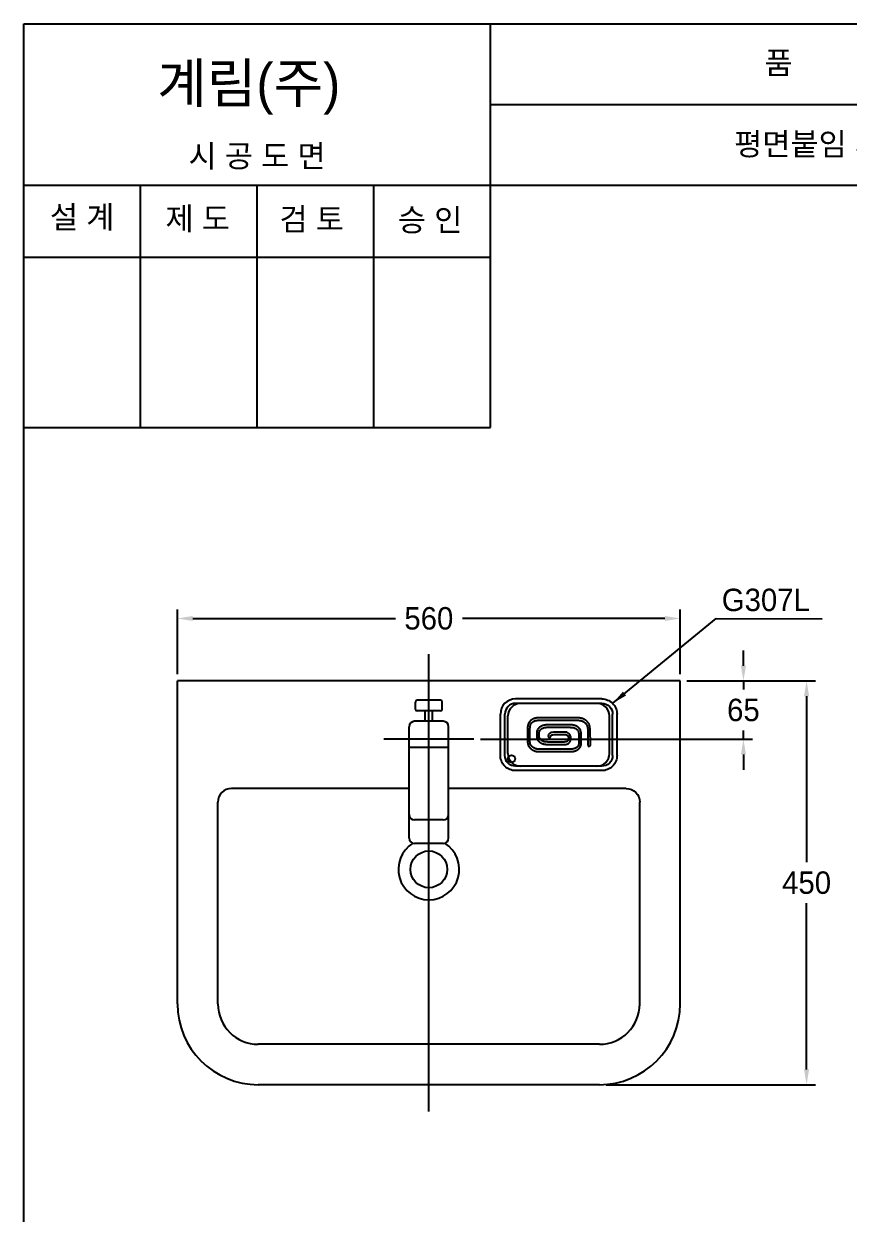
# Model space of a CAD drawing. Header units: millimetres. Extents: x 0 to 1800, y -67 to 2530.
# Drawn here: x 0 to 919, y 1204 to 2530 of the extents above; entities that cross this region are included whole.
import ezdxf
from ezdxf.enums import TextEntityAlignment as Align
from ezdxf.lldxf.tags import DXFTag

# ---------------------------------------------------------------- set-up
doc = ezdxf.new("R2010")
doc.units = ezdxf.units.MM
for name, color, linetype in [('TEXT', 7, 'Continuous'), ('내부선 및 부속', 4, 'Continuous'), ('도각라인', 7, 'Continuous'), ('외형선', 3, 'Continuous'), ('중심선', 1, 'DASHED'), ('치수선', 7, 'Continuous')]:
    doc.layers.add(name, color=color, linetype=linetype)
doc.styles.add('____', font='')
doc.styles.add('타이틀', font='H2GTRM.TTF', dxfattribs={"height": 25})
doc.styles.get('____').set_extended_font_data('굴림')
tags = doc.linetypes.add('DASHDOT', pattern=[70, 31, -13, 13, -13]).pattern_tags.tags
tags[10:11] = [DXFTag(74, 4), DXFTag(75, 0), DXFTag(340, '0'), DXFTag(46, 0.0), DXFTag(50, 0.0), DXFTag(44, 0.0), DXFTag(45, 0.0)]
tags[8:9] = [DXFTag(74, 4), DXFTag(75, 0), DXFTag(340, '0'), DXFTag(46, 0.0), DXFTag(50, 0.0), DXFTag(44, 0.0), DXFTag(45, 0.0)]
tags[6:7] = [DXFTag(74, 4), DXFTag(75, 0), DXFTag(340, '0'), DXFTag(46, 0.0), DXFTag(50, 0.0), DXFTag(44, 0.0), DXFTag(45, 0.0)]
tags[4:5] = [DXFTag(74, 4), DXFTag(75, 0), DXFTag(340, '0'), DXFTag(46, 0.0), DXFTag(50, 0.0), DXFTag(44, 0.0), DXFTag(45, 0.0)]
tags = doc.linetypes.add('DASHED', pattern=[25.72, 12.86, -12.86]).pattern_tags.tags
tags[6:7] = [DXFTag(74, 4), DXFTag(75, 0), DXFTag(340, '0'), DXFTag(46, 0.0), DXFTag(50, 0.0), DXFTag(44, 0.0), DXFTag(45, 0.0)]
tags[4:5] = [DXFTag(74, 4), DXFTag(75, 0), DXFTag(340, '0'), DXFTag(46, 0.0), DXFTag(50, 0.0), DXFTag(44, 0.0), DXFTag(45, 0.0)]
doc.dimstyles.new('MSADIM', dxfattribs={"dimtxt": 33, "dimasz": 17, "dimexe": 10, "dimexo": 7.5, "dimgap": 10, "dimtad": 0, "dimtih": 1, "dimtoh": 1, "dimdec": 0, "dimzin": 1, "dimdsep": 46, "dimtxsty": '____', "dimcen": 11.25, "dimadec": 0, "dimazin": 0, "dimtfac": 1, "dimtdec": 0, "dimtix": 1, "dimtmove": 0, "dimatfit": 3, "dimfxl": 0, "dimtolj": 1, "dimtzin": 1, "dimarcsym": 0})

# ---------------------------------------------------------------- blocks, each defined once
blk = doc.blocks.new('*D11')
at = {"layer": '치수선', "color": 0, "linetype": 'Continuous', "lineweight": -2}
for p, q in [((171.3, 1805.1), (171.3, 1877.2)), ((731.3, 1805.1), (731.3, 1877.2)), ((188.3, 1867.2), (414, 1867.2)), ((714.3, 1867.2), (488.7, 1867.2))]:
    blk.add_line(p, q, dxfattribs=at)
at = {"layer": '치수선', "color": 0, "linetype": 'Continuous'}
for points in [[(188.3, 1870), (188.3, 1864.4), (171.3, 1867.2)], [(714.3, 1870), (714.3, 1864.4), (731.3, 1867.2)]]:
    blk.add_solid(points, dxfattribs=at)
at = {"layer": '치수선', "color": 0, "linetype": 'Continuous', "insert": (451.3, 1867.2), "char_height": 25, "attachment_point": 5, "style": '____'}
blk.add_mtext('\\A1;560', dxfattribs=at)
blk = doc.blocks.new('*D12')
at = {"layer": '치수선', "color": 0, "linetype": 'Continuous', "lineweight": -2}
for p, q in [((801.8, 1814.6), (801.8, 1831.6)), ((738.8, 1797.6), (811.8, 1797.6)), ((801.8, 1797.6), (801.8, 1788)), ((801.8, 1732.6), (801.8, 1742.3)), ((508.8, 1732.6), (811.8, 1732.6)), ((801.8, 1715.6), (801.8, 1698.6))]:
    blk.add_line(p, q, dxfattribs=at)
at = {"layer": '치수선', "color": 0, "linetype": 'Continuous'}
for points in [[(799, 1814.6), (804.7, 1814.6), (801.8, 1797.6)], [(799, 1715.6), (804.7, 1715.6), (801.8, 1732.6)]]:
    blk.add_solid(points, dxfattribs=at)
at = {"layer": '치수선', "color": 0, "linetype": 'Continuous', "insert": (801.8, 1765.1), "char_height": 25, "attachment_point": 5, "style": '____'}
blk.add_mtext('\\A1;65', dxfattribs=at)
blk = doc.blocks.new('*D13')
at = {"layer": '치수선', "color": 0, "linetype": 'Continuous', "lineweight": -2}
for p, q in [((738.8, 1797.6), (882.2, 1797.6)), ((872.2, 1780.6), (872.2, 1595.5)), ((872.2, 1364.6), (872.2, 1549.8)), ((648.8, 1347.6), (882.2, 1347.6))]:
    blk.add_line(p, q, dxfattribs=at)
at = {"layer": '치수선', "color": 0, "linetype": 'Continuous'}
for points in [[(869.3, 1780.6), (875, 1780.6), (872.2, 1797.6)], [(869.3, 1364.6), (875, 1364.6), (872.2, 1347.6)]]:
    blk.add_solid(points, dxfattribs=at)
at = {"layer": '치수선', "color": 0, "linetype": 'Continuous', "insert": (872.2, 1572.6), "char_height": 25, "attachment_point": 5, "style": '____'}
blk.add_mtext('\\A1;450', dxfattribs=at)

msp = doc.modelspace()

# ---------------------------------------------------------------- linework, layer by layer
at = {"layer": '내부선 및 부속', "linetype": 'Continuous'}
for p, q in [((644, 1777.6), (548, 1777.6)), ((464.3, 1776.1), (438.3, 1776.1)), ((464.3, 1764.1), (438.3, 1764.1)), ((447.3, 1752.6), (447.3, 1764.1)), ((455.3, 1752.6), (455.3, 1764.1)), ((644, 1772.6), (548, 1772.6)), ((638.5, 1772.6), (553.5, 1772.6)), ((467.3, 1752.6), (435.3, 1752.6)), ((531, 1714.6), (531, 1760.6)), ((536, 1714.6), (536, 1760.6)), ((539.5, 1716.6), (539.5, 1758.6)), ((652.5, 1716.6), (652.5, 1758.6)), ((656, 1714.6), (656, 1760.6)), ((661, 1714.6), (661, 1760.6)), ((429.3, 1648.6), (429.3, 1746.6)), ((473.3, 1648.6), (473.3, 1746.6)), ((610.5, 1745.8), (611, 1745.8)), ((628.4, 1742.1), (628.6, 1729.3)), ((631.3, 1727.2), (631.1, 1743.1)), ((473.3, 1723.4), (429.3, 1723.4)), ((596.2, 1729.5), (584.5, 1729.5)), ((644, 1702.6), (548, 1702.6)), ((644, 1697.6), (548, 1697.6)), ((638.5, 1702.6), (553.5, 1702.6)), ((429.3, 1622.4), (429.3, 1648.6)), ((473.3, 1622.4), (473.3, 1648.6)), ((467.3, 1642.6), (435.3, 1642.6)), ((467.3, 1616.4), (435.3, 1616.4))]:
    msp.add_line(p, q, dxfattribs=at)
at = {"layer": '내부선 및 부속', "linetype": 'Continuous', "flags": 128}
for points in [[(644, 1777.6, -0.414214), (661, 1760.6)], [(644, 1772.6, -0.414214), (656, 1760.6)], [(548, 1697.6, -0.414214), (531, 1714.6)], [(548, 1702.6, -0.414214), (536, 1714.6)], [(656, 1714.6, -0.414214), (644, 1702.6)], [(661, 1714.6, -0.414214), (644, 1697.6)]]:
    msp.add_lwpolyline(points, format="xyb", dxfattribs=at)
at = {"layer": '내부선 및 부속', "linetype": 'Continuous'}
for centre, radius in [((543.4, 1710.8), 4), ((451.3, 1587.6), 20.5)]:
    msp.add_circle(centre, radius, dxfattribs=at)
for centre, radius, start, end in [((548, 1760.6), 17, 90, 180), ((438.3, 1774.1), 2, 90, 180), ((438.3, 1766.1), 2, 180, 270), ((464.3, 1774.1), 2, 0, 90), ((464.3, 1766.1), 2, 270, 0), ((548, 1760.6), 12, 90, 180), ((553.5, 1758.6), 14, 90, 180), ((638.5, 1758.6), 14, 0, 90), ((435.3, 1746.6), 6, 90, 180), ((467.3, 1746.6), 6, 0, 90), ((620.3, 1744.9), 10.6, 17.0769, 30.9202), ((622.7, 1745.6), 8.01, 16.4358, 17.0769), ((553.5, 1716.6), 14, 180, 270), ((638.5, 1716.6), 14, 270, 0), ((435.3, 1648.6), 6, 180, 270), ((467.3, 1648.6), 6, 270, 0), ((435.3, 1622.4), 6, 180, 270), ((467.3, 1622.4), 6, 270, 0), ((451.3, 1587.6), 34, 121.427, 58.573)]:
    msp.add_arc(centre, radius, start, end, dxfattribs=at)
for points in [[(436.3, 1766.1), (436.3, 1770.1), (436.3, 1774.1)], [(466.3, 1766.1), (466.3, 1770.1), (466.3, 1774.1)], [(583.9, 1753.8), (597.8, 1753.8), (611.8, 1753.8)], [(561.2, 1741.9), (561.2, 1741.2), (561.2, 1740.6)], [(561.2, 1740.6), (561.2, 1739.9), (561.2, 1739.3)], [(564, 1739.6), (564, 1739.8), (564, 1740.1)], [(564, 1735.8), (564, 1736.1), (564, 1736.3)], [(564, 1733.7), (564, 1734.3), (564, 1734.8)], [(564, 1731.7), (564, 1732.7), (564, 1733.7)]]:
    msp.add_open_spline(points, degree=2, dxfattribs=at)
for points, weights in [([(564.1, 1752.7), (562.3, 1750.8), (561.7, 1748.2)], [1, 0.96395277977, 1]), ([(566.2, 1754.5), (565, 1753.7), (564.1, 1752.7)], [1, 0.992818772793, 1]), ([(564.2, 1746.5), (564.4, 1749.2), (566.3, 1751.2)], [1, 0.946192204952, 1]), ([(568.5, 1755.6), (567.3, 1755.2), (566.2, 1754.5)], [1, 0.994671821594, 1]), ([(566.3, 1751.2), (567.3, 1752.2), (568.6, 1752.8)], [1, 0.986086666584, 1]), ([(569.9, 1756), (569.2, 1755.9), (568.5, 1755.6)], [1, 0.998110949993, 1]), ([(568.6, 1752.8), (569.9, 1753.4), (571.3, 1753.6)], [1, 0.989710330963, 1]), ([(571.3, 1756.3), (570.6, 1756.2), (569.9, 1756)], [1, 0.998395144939, 1]), ([(574.9, 1756.5), (573.1, 1756.5), (571.3, 1756.3)], [1, 0.998420715332, 1]), ([(571.3, 1753.6), (572, 1753.7), (572.8, 1753.7)], [1, 0.998968839645, 1]), ([(572.8, 1753.7), (573.6, 1753.8), (574.4, 1753.8)], [1, 0.999827861786, 1]), ([(574.4, 1753.8), (576, 1753.8), (577.7, 1753.8)], [1, 0.999952614307, 1]), ([(582, 1756.5), (578.4, 1756.5), (574.9, 1756.5)], [1, 0.999958217144, 1]), ([(577.7, 1753.8), (580.8, 1753.8), (583.9, 1753.8)], [1, 0.999998748302, 1]), ([(614.1, 1756.5), (598.1, 1756.5), (582, 1756.5)], [1, 0.99999922514, 1]), ([(611.8, 1753.8), (614.1, 1753.8), (616.4, 1753.8)], [1, 0.999861359596, 1]), ([(619.2, 1756.3), (616.7, 1756.5), (614.1, 1756.5)], [1, 0.998617112637, 1]), ([(616.4, 1753.8), (617.1, 1753.7), (617.9, 1753.7)], [1, 0.999873757362, 1]), ([(617.9, 1753.7), (618.6, 1753.7), (619.3, 1753.6)], [1, 0.999480724335, 1]), ([(620.8, 1756.1), (620, 1756.2), (619.2, 1756.3)], [1, 0.99895209074, 1]), ([(619.3, 1753.6), (620.7, 1753.4), (622, 1752.9)], [1, 0.99342674017, 1]), ([(622, 1755.8), (621.4, 1755.9), (620.8, 1756.1)], [1, 0.998930096626, 1]), ([(624.5, 1754.7), (623.3, 1755.4), (622, 1755.8)], [1, 0.995204746723, 1]), ([(622, 1752.9), (625.3, 1751.8), (627, 1748.8)], [1, 0.941465139389, 1]), ([(629.3, 1750.3), (627.5, 1753.2), (624.5, 1754.7)], [1, 0.963856101036, 1]), ([(561.3, 1745.7), (561.3, 1744.4), (561.2, 1743.2)], [1, 0.999537229538, 1]), ([(561.2, 1743.2), (561.2, 1742.5), (561.2, 1741.9)], [1, 0.999987006187, 1]), ([(561.2, 1739.3), (561.2, 1737.3), (561.2, 1735.3)], [1, 0.999999821186, 1]), ([(561.7, 1748.2), (561.4, 1746.9), (561.3, 1745.7)], [1, 0.997222781181, 1]), ([(564, 1744.4), (564, 1745.4), (564.2, 1746.5)], [1, 0.99901676178, 1]), ([(564, 1744.2), (564, 1744.3), (564, 1744.4)], [1, 0.999998748302, 1]), ([(564, 1742.1), (564, 1743.1), (564, 1744.2)], [1, 0.999947965145, 1]), ([(564, 1741.1), (564, 1741.6), (564, 1742.1)], [1, 0.999996840954, 1]), ([(564, 1740.1), (564, 1740.6), (564, 1741.1)], [1, 0.999999582767, 1]), ([(564, 1736.3), (564, 1737.9), (564, 1739.6)], [1, 0.999999880791, 1]), ([(573.8, 1745), (573.3, 1744.5), (572.9, 1743.9)], [1, 0.995647370815, 1]), ([(575, 1746.1), (574.4, 1745.6), (573.8, 1745)], [1, 0.997050523758, 1]), ([(576.5, 1747), (575.7, 1746.6), (575, 1746.1)], [1, 0.997648477554, 1]), ([(577.4, 1747.4), (576.9, 1747.3), (576.5, 1747)], [1, 0.999336242676, 1]), ([(578.3, 1747.8), (577.8, 1747.7), (577.4, 1747.4)], [1, 0.999205291271, 1]), ([(580.5, 1748.4), (579.4, 1748.2), (578.3, 1747.8)], [1, 0.995652318001, 1]), ([(585.6, 1748.7), (583, 1748.7), (580.5, 1748.4)], [1, 0.997030973434, 1]), ([(581.4, 1745.8), (582.2, 1745.9), (583, 1745.9)], [1, 0.999254465103, 1]), ([(583, 1745.9), (585.2, 1746), (587.4, 1745.9)], [1, 0.999756395817, 1]), ([(609.6, 1748.6), (597.6, 1748.6), (585.6, 1748.7)], [1, 0.999999642372, 1]), ([(587.4, 1745.9), (597.5, 1746), (607.7, 1745.9)], [1, 0.999998509884, 1]), ([(607.7, 1745.9), (609.1, 1745.9), (610.5, 1745.8)], [1, 0.999343335629, 1]), ([(613, 1748.2), (611.3, 1748.6), (609.6, 1748.6)], [1, 0.995383501053, 1]), ([(614.1, 1747.9), (613.6, 1748), (613, 1748.2)], [1, 0.999064683914, 1]), ([(614.9, 1747.5), (614.5, 1747.7), (614.1, 1747.9)], [1, 0.999244809151, 1]), ([(616.6, 1746.7), (615.8, 1747.2), (614.9, 1747.5)], [1, 0.997297823429, 1]), ([(619.6, 1743.9), (618.4, 1745.6), (616.6, 1746.7)], [1, 0.978946268559, 1]), ([(627, 1748.8), (627.7, 1747.6), (627.9, 1746.4)], [0.999989211559, 0.989882051945, 1]), ([(627.9, 1746.4), (628.2, 1745.3), (628.3, 1744.2)], [1, 0.997924745083, 1]), ([(628.3, 1744.2), (628.4, 1743.2), (628.4, 1742.1)], [1, 0.999730587006, 1]), ([(630.8, 1745.6), (630.7, 1746.7), (630.4, 1747.9)], [1, 0.99708032608, 1]), ([(631.1, 1743.1), (631, 1744.3), (630.8, 1745.6)], [1, 0.999366462231, 1]), ([(561.2, 1735.3), (561.2, 1734.6), (561.2, 1734)], [1, 0.999999880791, 1]), ([(561.2, 1734), (561.2, 1733.3), (561.2, 1732.7)], [1, 0.999998152256, 1]), ([(561.2, 1732.7), (561.2, 1731.4), (561.3, 1730.1)], [1, 0.999874889851, 1]), ([(561.3, 1730.1), (561.3, 1729), (561.5, 1727.8)], [1, 0.997578918934, 1]), ([(561.5, 1727.8), (561.8, 1726.4), (562.4, 1725.2)], [1, 0.991069853306, 1]), ([(562.4, 1725.2), (564.1, 1722.1), (567.2, 1720.5)], [1, 0.959776341915, 1]), ([(564, 1734.8), (564, 1735.3), (564, 1735.8)], [1, 0.999999940395, 1]), ([(564, 1729.4), (563.9, 1730.5), (564, 1731.7)], [1, 0.999459803104, 1]), ([(564.6, 1726.7), (564.1, 1728), (564, 1729.4)], [1, 0.983208537102, 1]), ([(569.6, 1722.3), (566.4, 1723.7), (564.6, 1726.7)], [1, 0.946283042431, 1]), ([(572.5, 1732), (572.6, 1731.9), (572.6, 1731.8)], [1, 0.999879419804, 1]), ([(572.6, 1731.8), (573.7, 1730), (575.5, 1728.9)], [1, 0.975969076157, 1]), ([(575.5, 1728.9), (576.3, 1728.4), (577.1, 1728)], [1, 0.996865451336, 1]), ([(577.1, 1728), (577.5, 1727.8), (578, 1727.6)], [1, 0.999286711216, 1]), ([(578, 1727.6), (578.5, 1727.5), (579, 1727.3)], [1, 0.998782992363, 1]), ([(579.5, 1730), (579.2, 1730.1), (579, 1730.2)], [1, 0.999561190605, 1]), ([(579, 1727.3), (580.8, 1726.9), (582.5, 1726.9)], [1, 0.994699597359, 1]), ([(580.4, 1729.8), (579.9, 1729.9), (579.5, 1730)], [1, 0.999089598656, 1]), ([(581.6, 1729.7), (581, 1729.7), (580.4, 1729.8)], [1, 0.999141514301, 1]), ([(584.5, 1729.5), (583, 1729.5), (581.6, 1729.7)], [1, 0.999011933804, 1]), ([(582.5, 1726.9), (582.7, 1726.8), (582.9, 1726.8)], [1, 0.999984025955, 1]), ([(582.9, 1726.8), (589.5, 1726.8), (596.2, 1726.8)], [1, 0.999997615814, 1]), ([(605.5, 1730.2), (605.4, 1730.1), (605.3, 1730.1)], [1, 0.999029159546, 1]), ([(606.3, 1727.5), (608.1, 1728.5), (608.9, 1730.5)], [1, 0.941472828388, 1]), ([(608.9, 1730.5), (609, 1730.8), (609.1, 1731)], [1, 0.999464809895, 1]), ([(616.9, 1724.3), (615.9, 1723.2), (614.6, 1722.6)], [1, 0.98201084137, 1]), ([(617.7, 1725.3), (617.3, 1724.8), (616.9, 1724.3)], [1, 0.993232131004, 1]), ([(618.2, 1726.6), (618, 1725.9), (617.7, 1725.3)], [1, 0.992170214653, 1]), ([(618.4, 1728.5), (618.4, 1727.5), (618.2, 1726.6)], [1, 0.994230389595, 1]), ([(618.4, 1731.2), (618.5, 1730.2), (618.4, 1729.1)], [1, 0.999879360199, 1]), ([(618.4, 1729.1), (618.4, 1728.8), (618.4, 1728.5)], [1, 0.999927401543, 1]), ([(619.3, 1722.9), (619.6, 1723.3), (619.9, 1723.8)], [1, 0.997133791447, 1]), ([(619.9, 1723.8), (620.5, 1724.8), (620.8, 1725.8)], [1, 0.990163445473, 1]), ([(620.8, 1725.8), (621.1, 1727), (621.1, 1728.2)], [1, 0.994770824909, 1]), ([(621.1, 1728.2), (621.2, 1730.1), (621.2, 1732)], [1, 0.999521255493, 1]), ([(567.2, 1720.5), (568.4, 1719.8), (569.7, 1719.4)], [1, 0.993183910847, 1]), ([(572.5, 1721.6), (571, 1721.7), (569.6, 1722.3)], [1, 0.988788306713, 1]), ([(569.7, 1719.4), (570.4, 1719.2), (571, 1719.1)], [1, 0.998437225819, 1]), ([(571, 1719.1), (571.8, 1719), (572.6, 1718.9)], [1, 0.998926401138, 1]), ([(573.9, 1721.5), (573.2, 1721.5), (572.5, 1721.6)], [1, 0.999584972858, 1]), ([(572.6, 1718.9), (575.2, 1718.8), (577.9, 1718.8)], [1, 0.999321401119, 1]), ([(575.5, 1721.5), (574.7, 1721.5), (573.9, 1721.5)], [1, 0.999937474728, 1]), ([(580.2, 1721.5), (577.9, 1721.5), (575.5, 1721.5)], [1, 0.999974727631, 1]), ([(577.9, 1718.8), (587, 1718.8), (596.2, 1718.8)], [1, 0.999999821186, 1]), ([(596.2, 1721.5), (588.2, 1721.5), (580.2, 1721.5)], [1, 0.999999940395, 1]), ([(608.7, 1721.5), (602.4, 1721.4), (596.2, 1721.5)], [1, 0.999908387661, 1]), ([(614.6, 1722.6), (611.8, 1721.4), (608.7, 1721.5)], [1, 0.977710664272, 1]), ([(610.5, 1718.9), (613.6, 1719), (616.3, 1720.5)], [1, 0.975972473621, 1]), ([(616.3, 1720.5), (617.5, 1721.1), (618.5, 1722.1)], [1, 0.993131816387, 1]), ([(618.5, 1722.1), (618.9, 1722.5), (619.3, 1722.9)], [1, 0.997981309891, 1])]:
    msp.add_rational_spline(points, weights, degree=2, dxfattribs=at)
for points, knots in [([(572.9, 1743.9), (572.6, 1743.6), (572.2, 1742.8), (571.6, 1741.2), (571.5, 1738.9), (571.5, 1736.6), (571.6, 1734.2), (572, 1732.8), (572.5, 1732)], [0, 0, 0, 0, 0.104371, 0.202774, 0.419026, 0.646043, 0.773947, 1, 1, 1, 1]), ([(579, 1730.2), (578, 1730.5), (576.3, 1731.4), (574.5, 1733.4), (574.1, 1736.2), (574.2, 1738.4), (574.2, 1740.6), (574.9, 1742.4), (577.3, 1744.6), (579.7, 1745.6), (581.4, 1745.8)], [0, 0, 0, 0, 0.138499, 0.25656, 0.356288, 0.506765, 0.56327, 0.656888, 0.763487, 1, 1, 1, 1]), ([(609.1, 1731), (609.7, 1732.8), (609.7, 1735.9), (607.5, 1739.2), (605, 1740.5), (602.4, 1740.6), (598.1, 1740.5), (593.5, 1740.5), (588.9, 1740.4), (586.1, 1739.8), (584.7, 1738.1), (584.4, 1736.5), (584.3, 1735.3), (584.8, 1734.4), (585.9, 1734.3), (586.7, 1734.4), (587.2, 1735.4), (587.1, 1736.2), (587.9, 1737.3), (589.7, 1737.8), (594.9, 1737.8), (600, 1737.8), (604.8, 1737.8), (606.4, 1736.4), (606.9, 1734.3), (606.8, 1732.1), (606, 1730.7), (605.5, 1730.2)], [0, 0, 0, 0, 0.087843, 0.131389, 0.171922, 0.212543, 0.247034, 0.369044, 0.415974, 0.458199, 0.492253, 0.511762, 0.532059, 0.544276, 0.556675, 0.576753, 0.582874, 0.600984, 0.612631, 0.638529, 0.6839, 0.846407, 0.871426, 0.899487, 0.930935, 0.968943, 1, 1, 1, 1]), ([(611, 1745.8), (611.7, 1745.7), (613.1, 1745.4), (615.6, 1744.4), (617.9, 1742.2), (618.4, 1739.3), (618.5, 1735.7), (618.4, 1733.2), (618.4, 1731.2)], [0, 0, 0, 0, 0.110959, 0.223108, 0.423896, 0.598975, 0.674343, 1, 1, 1, 1]), ([(621.2, 1732), (621.2, 1734), (621.2, 1736.1), (621.1, 1740.1), (620.8, 1742.2), (619.6, 1743.9)], [0, 0, 0, 0, 0.5, 0.5, 1, 1, 1, 1]), ([(605.3, 1730.1), (604.7, 1729.6), (603.9, 1729.6), (602.3, 1729.5), (601.6, 1729.5), (599.3, 1729.5), (597.7, 1729.5), (596.2, 1729.5)], [0, 0, 0, 0, 0.25, 0.25, 0.5, 0.5, 1, 1, 1, 1]), ([(596.2, 1726.8), (597.9, 1726.8), (599.6, 1726.8), (603, 1726.8), (604.8, 1726.7), (606.3, 1727.5)], [0, 0, 0, 0, 0.5, 0.5, 1, 1, 1, 1]), ([(628.6, 1729.3), (628.6, 1728.1), (628.5, 1726.8), (628.6, 1725.3), (629.4, 1724.5), (630.9, 1724.6), (631.4, 1726), (631.2, 1726.7), (631.3, 1727.2)], [0, 0, 0, 0, 0.392807, 0.452711, 0.512513, 0.751502, 0.84744, 1, 1, 1, 1]), ([(596.2, 1718.8), (598.6, 1718.8), (600.9, 1718.8), (605.7, 1718.8), (608.1, 1718.7), (610.5, 1718.9)], [0, 0, 0, 0, 0.5, 0.5, 1, 1, 1, 1])]:
    msp.add_open_spline(points, degree=3, knots=knots, dxfattribs=at)
at = {"layer": '도각라인'}
for p, q in [((0, 0), (0, 2530)), ((0, 2530), (1800, 2530)), ((520, 2080), (520, 2530)), ((520, 2440), (1800, 2440)), ((0, 2350), (1800, 2350)), ((130, 2080), (130, 2350)), ((260, 2080), (260, 2350)), ((390, 2080), (390, 2350)), ((0, 2270), (520, 2270)), ((0, 2080), (520, 2080))]:
    msp.add_line(p, q, dxfattribs=at)
at = {"layer": '외형선', "linetype": 'Continuous'}
for p, q in [((731.3, 1797.6), (171.3, 1797.6)), ((171.3, 1437.6), (171.3, 1797.6)), ((731.3, 1437.6), (731.3, 1797.6)), ((429.3, 1677.6), (231.3, 1677.6)), ((671.3, 1677.6), (473.3, 1677.6)), ((216.3, 1437.6), (216.3, 1662.6)), ((686.3, 1437.6), (686.3, 1662.6)), ((641.3, 1392.6), (261.3, 1392.6)), ((641.3, 1347.6), (261.3, 1347.6))]:
    msp.add_line(p, q, dxfattribs=at)
at = {"layer": '외형선', "linetype": 'Continuous', "flags": 128}
msp.add_lwpolyline([(671.3, 1677.6, -0.414214), (686.3, 1662.6)], format="xyb", dxfattribs=at)
at = {"layer": '외형선', "linetype": 'Continuous'}
for centre, radius, start, end in [((231.3, 1662.6), 15, 90, 180), ((261.3, 1437.6), 90, 180, 270), ((261.3, 1437.6), 45, 180, 270), ((641.3, 1437.6), 90, 270, 0), ((641.3, 1437.6), 45, 270, 0)]:
    msp.add_arc(centre, radius, start, end, dxfattribs=at)
at = {"layer": '중심선', "linetype": 'DASHDOT'}
for p, q in [((451.3, 1317.6), (451.3, 1827.6)), ((501.3, 1732.6), (401.3, 1732.6))]:
    msp.add_line(p, q, dxfattribs=at)

# ---------------------------------------------------------------- texts
at = {"layer": 'TEXT', "style": '타이틀'}
for s, p in [('품             명', (915.7, 2486.4)), ('평면붙임 세면기', (905.8, 2396)), ('시 공 도 면', (259.9, 2382.7)), ('설 계', (65, 2314.6)), ('제 도', (193.8, 2312.9)), ('검 토', (320.8, 2312.3)), ('승 인', (452.7, 2311.4))]:
    msp.add_text(s, height=25, dxfattribs=at).set_placement(p, align=Align.MIDDLE_CENTER)
msp.add_text('계림(주)', height=44, dxfattribs=at).set_placement((148.7, 2441.8))
at = {"layer": 'TEXT', "insert": (777.7, 1900.4), "char_height": 25, "width": 380.447, "attachment_point": 1, "line_spacing_factor": 0.963855, "style": '타이틀'}
msp.add_mtext('\\A1;G307L', dxfattribs=at)

# ---------------------------------------------------------------- dimensions: what is measured, and where the dimension line sits
at = {"layer": '치수선', "linetype": 'Continuous'}
dim = msp.add_linear_dim(base=(731.3, 1867.2), p1=(171.3, 1797.6), p2=(731.3, 1797.6), dimstyle='MSADIM', override={"dimtxt": 25}, dxfattribs=at)
dim.commit()
dim.dimension.update_dxf_attribs({"geometry": '*D11', "text_midpoint": (451.3, 1867.2), "dimtype": 160})
for base, p1, p2, picture, middle in [((801.8, 1797.6), (501.3, 1732.6), (731.3, 1797.6), '*D12', (801.8, 1765.1)), ((872.2, 1347.6), (731.3, 1797.6), (641.3, 1347.6), '*D13', (872.2, 1572.6))]:
    dim = msp.add_linear_dim(base=base, p1=p1, p2=p2, angle=90, dimstyle='MSADIM', override={"dimtxt": 25}, dxfattribs=at)
    dim.commit()
    dim.dimension.update_dxf_attribs({"geometry": picture, "text_midpoint": middle, "dimtype": 160})

# ---------------------------------------------------------------- leaders
at = {"layer": 'TEXT'}
msp.add_leader([(656.2, 1772.7), (771.5, 1867.3), (889.7, 1866.8)], dimstyle='MSADIM', override={"dimtxt": 30}, dxfattribs=at)

doc.saveas('drawing.dxf')
